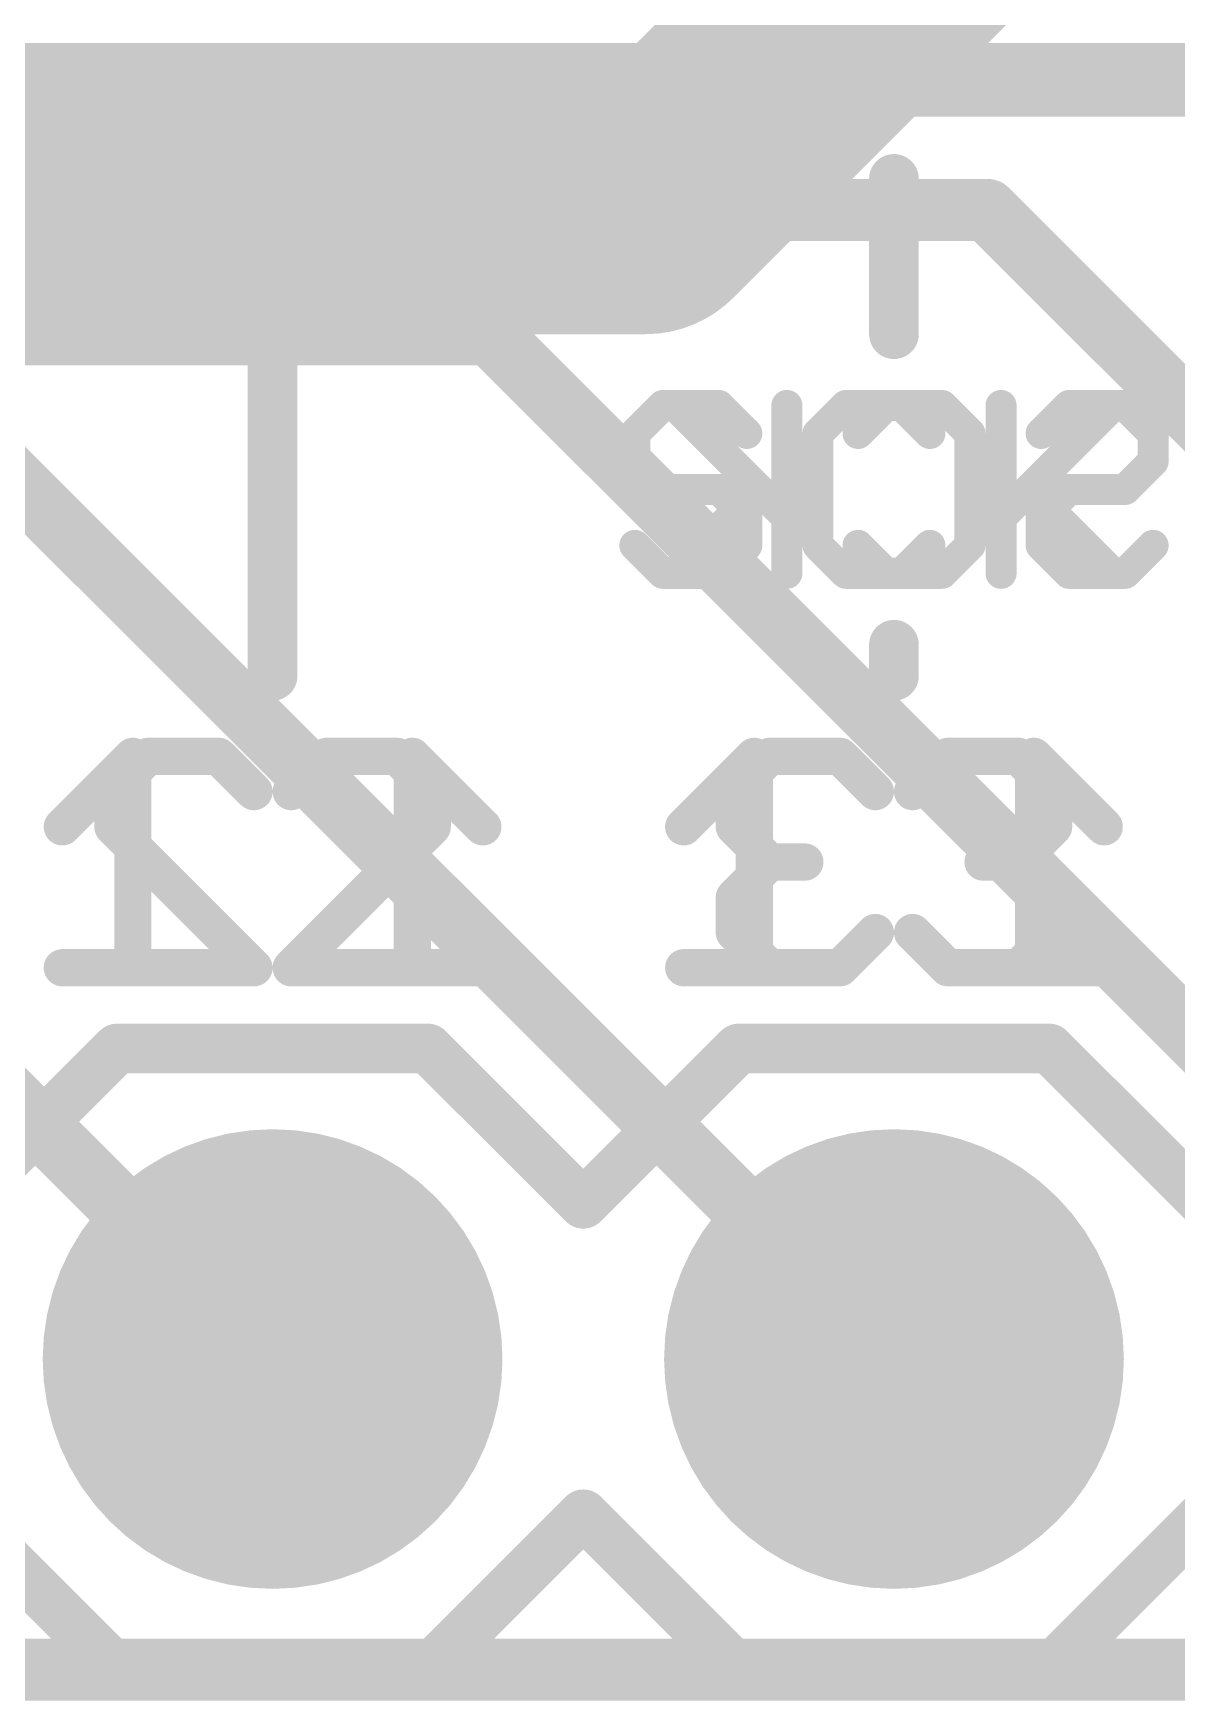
# Model space of a CAD drawing. Extents: x -38 to 87, y -12 to 48.
# Drawn here: x 44.74 to 49.42, y -0.13 to 6.69 of the extents above; entities that cross this region are included whole.
import ezdxf

# ---------------------------------------------------------------- set-up
doc = ezdxf.new("R2010")
doc.units = 0
for name, color, linetype in [('1', 12, 'CONTINUOUS'), ('16', 132, 'CONTINUOUS'), ('17', 110, 'CONTINUOUS'), ('20', 53, 'CONTINUOUS'), ('21', 41, 'CONTINUOUS'), ('22', 40, 'CONTINUOUS'), ('51', 53, 'CONTINUOUS')]:
    doc.layers.add(name, color=color, linetype=linetype)

# ---------------------------------------------------------------- blocks, each defined once
blk = doc.blocks.new('RECT')
blk.add_solid([(-0.5, -0.5), (0.5, -0.5), (-0.5, 0.5), (0.5, 0.5)])
blk = doc.blocks.new('ROUNDP')
at = {"const_width": 0.5}
blk.add_lwpolyline([(0, -0.25, 1), (0, 0.25, 1), (0, -0.25)], format="xyb", dxfattribs=at)

msp = doc.modelspace()

# ---------------------------------------------------------------- linework, layer by layer
at = {"layer": '1', "const_width": 0.254}
for points in [[(42.418, 6.477), (49.657, 6.477)], [(40.894, 5.969), (48.641, 5.969)], [(48.641, 5.969), (49.276, 5.334)], [(39.624, 5.461), (46.609, 5.461)], [(46.609, 5.461), (50.8, 1.27)], [(49.276, 5.334), (49.784, 4.826)], [(44.577, 4.953), (48.26, 1.27)], [(42.672, 4.318), (45.72, 1.27)], [(0, 0), (68.58, 0)]]:
    msp.add_lwpolyline(points, dxfattribs=at)
at = {"layer": '1', "const_width": 0.127}
for points in [[(48.6859, 6.0139, 1), (48.5961, 5.9241)], [(48.641, 5.9055, 1), (48.641, 6.0325)], [(46.6539, 5.5059, 1), (46.5641, 5.4161)], [(46.609, 5.3975, 1), (46.609, 5.5245)], [(49.3209, 5.3789, 1), (49.2311, 5.2891)], [(49.2311, 5.2891, 1), (49.3209, 5.3789)], [(45.6751, 1.2251, 1), (45.7649, 1.3149)], [(48.2151, 1.2251, 1), (48.3049, 1.3149)]]:
    msp.add_lwpolyline(points, format="xyb", dxfattribs=at)
at = {"layer": '16'}
for points, const_width in [([(47.244, 5.969), (48.895, 7.62)], 1.016), ([(12.827, 5.969), (47.244, 5.969)], 1.016), ([(0, 0), (68.58, 0)], 0.254)]:
    msp.add_lwpolyline(points, dxfattribs=dict(at, const_width=const_width))
at = {"layer": '16', "const_width": 0.508}
for points in [[(47.244, 5.715, 1), (47.244, 6.223)], [(47.0644, 6.1486, 1), (47.4236, 5.7894)]]:
    msp.add_lwpolyline(points, format="xyb", dxfattribs=at)
at = {"layer": '20', "const_width": 0.2032}
msp.add_lwpolyline([(6.35, 0), (62.23, 0)], dxfattribs=at)
at = {"layer": '21'}
for points, const_width in [([(62.74, 6.55), (5.84, 6.55)], 0.2032), ([(45.72, 4.064), (45.72, 6.096)], 0.2032), ([(48.26, 5.461), (48.26, 6.096)], 0.2032), ([(47.3153, 5.1695), (47.2009, 5.0551)], 0.127), ([(47.5441, 5.1695), (47.3153, 5.1695)], 0.127), ([(47.6585, 5.0551), (47.5441, 5.1695)], 0.127), ([(48.0637, 5.1695), (47.9493, 5.0551)], 0.127), ([(48.2925, 5.1695), (48.0637, 5.1695)], 0.127), ([(48.4069, 5.0551), (48.2925, 5.1695)], 0.127), ([(48.6977, 5.1695), (48.6977, 4.4831)], 0.127), ([(48.6977, 4.7119), (49.1553, 5.1695)], 0.127), ([(47.2009, 5.0551), (47.2009, 4.9407)], 0.127), ([(47.9493, 5.0551), (47.9493, 4.5975)], 0.127), ([(47.2009, 4.9407), (47.3153, 4.8263)], 0.127), ([(47.3153, 4.8263), (47.5441, 4.8263)], 0.127), ([(47.5441, 4.8263), (47.6585, 4.7119)], 0.127), ([(48.8121, 4.8263), (49.1553, 4.4831)], 0.127), ([(47.6585, 4.7119), (47.6585, 4.5975)], 0.127), ([(47.3153, 4.4831), (47.2009, 4.5975)], 0.127), ([(47.6585, 4.5975), (47.5441, 4.4831)], 0.127), ([(47.9493, 4.5975), (48.0637, 4.4831)], 0.127), ([(48.2925, 4.4831), (48.4069, 4.5975)], 0.127), ([(47.5441, 4.4831), (47.3153, 4.4831)], 0.127), ([(48.0637, 4.4831), (48.2925, 4.4831)], 0.127), ([(48.26, 4.064), (48.26, 4.191)], 0.2032), ([(44.8607, 3.4464), (45.1488, 3.7345)], 0.1524), ([(45.1488, 3.7345), (45.1488, 2.8702)], 0.1524), ([(45.9403, 3.7345), (45.7962, 3.5905)], 0.1524), ([(46.2284, 3.7345), (45.9403, 3.7345)], 0.1524), ([(46.3724, 3.5905), (46.2284, 3.7345)], 0.1524), ([(47.4007, 3.4464), (47.6888, 3.7345)], 0.1524), ([(47.6888, 3.7345), (47.6888, 2.8702)], 0.1524), ([(48.3362, 3.5905), (48.4803, 3.7345)], 0.1524), ([(48.4803, 3.7345), (48.7684, 3.7345)], 0.1524), ([(48.7684, 3.7345), (48.9124, 3.5905)], 0.1524), ([(46.3724, 3.4464), (46.3724, 3.5905)], 0.1524), ([(48.9124, 3.5905), (48.9124, 3.4464)], 0.1524), ([(45.7962, 2.8702), (46.3724, 3.4464)], 0.1524), ([(48.9124, 3.4464), (48.7684, 3.3024)], 0.1524), ([(48.7684, 3.3024), (48.6243, 3.3024)], 0.1524), ([(48.7684, 3.3024), (48.9124, 3.1583)], 0.1524), ([(48.9124, 3.1583), (48.9124, 3.0143)], 0.1524), ([(48.4803, 2.8702), (48.3362, 3.0143)], 0.1524), ([(48.9124, 3.0143), (48.7684, 2.8702)], 0.1524), ([(44.8607, 2.8702), (45.4369, 2.8702)], 0.1524), ([(46.3724, 2.8702), (45.7962, 2.8702)], 0.1524), ([(47.4007, 2.8702), (47.9769, 2.8702)], 0.1524), ([(48.7684, 2.8702), (48.4803, 2.8702)], 0.1524), ([(45.085, 2.54), (44.45, 1.905)], 0.2032), ([(45.085, 2.54), (46.355, 2.54)], 0.2032), ([(46.355, 2.54), (46.99, 1.905)], 0.2032), ([(47.625, 2.54), (46.99, 1.905)], 0.2032), ([(47.625, 2.54), (48.895, 2.54)], 0.2032), ([(48.895, 2.54), (49.53, 1.905)], 0.2032), ([(44.45, 0.635), (45.085, 0)], 0.2032), ([(46.99, 0.635), (46.355, 0)], 0.2032), ([(46.99, 0.635), (47.625, 0)], 0.2032), ([(49.53, 0.635), (48.895, 0)], 0.2032), ([(46.355, 0), (45.085, 0)], 0.2032), ([(48.895, 0), (47.625, 0)], 0.2032)]:
    msp.add_lwpolyline(points, dxfattribs=dict(at, const_width=const_width))
for points, const_width in [([(45.7708, 6.096, 1), (45.6692, 6.096)], 0.1016), ([(48.3108, 6.096, 1), (48.2092, 6.096)], 0.1016), ([(48.2092, 5.461, 1), (48.3108, 5.461)], 0.1016), ([(47.3153, 5.2012, 1), (47.3153, 5.1377)], 0.0635), ([(47.3377, 5.147, 1), (47.2928, 5.1919)], 0.0635), ([(47.5665, 5.1919, 1), (47.5216, 5.147)], 0.0635), ([(47.5441, 5.1377, 1), (47.5441, 5.2012)], 0.0635), ([(48.0637, 5.2012, 1), (48.0637, 5.1377)], 0.0635), ([(48.0861, 5.147, 1), (48.0412, 5.1919)], 0.0635), ([(48.3149, 5.1919, 1), (48.27, 5.147)], 0.0635), ([(48.2925, 5.1377, 1), (48.2925, 5.2012)], 0.0635), ([(48.7295, 5.1695, 1), (48.666, 5.1695)], 0.0635), ([(49.1778, 5.147, 1), (49.1328, 5.1919)], 0.0635), ([(47.2326, 5.0551, 1), (47.1691, 5.0551)], 0.0635), ([(47.981, 5.0551, 1), (47.9175, 5.0551)], 0.0635), ([(47.1784, 5.0775, 1), (47.2233, 5.0326)], 0.0635), ([(47.636, 5.0326, 1), (47.6809, 5.0775)], 0.0635), ([(47.9268, 5.0775, 1), (47.9717, 5.0326)], 0.0635), ([(48.3844, 5.0326, 1), (48.4293, 5.0775)], 0.0635), ([(47.2233, 4.9631, 1), (47.1784, 4.9182)], 0.0635), ([(47.1691, 4.9407, 1), (47.2326, 4.9407)], 0.0635), ([(47.3153, 4.858, 1), (47.3153, 4.7945)], 0.0635), ([(47.2928, 4.8038, 1), (47.3377, 4.8487)], 0.0635), ([(47.5665, 4.8487, 1), (47.5216, 4.8038)], 0.0635), ([(47.5441, 4.7945, 1), (47.5441, 4.858)], 0.0635), ([(48.8346, 4.8487, 1), (48.7897, 4.8038)], 0.0635), ([(47.6902, 4.7119, 1), (47.6267, 4.7119)], 0.0635), ([(47.636, 4.6894, 1), (47.6809, 4.7343)], 0.0635), ([(48.6753, 4.7343, 1), (48.7202, 4.6894)], 0.0635), ([(47.2233, 4.6199, 1), (47.1784, 4.575)], 0.0635), ([(47.6809, 4.575, 1), (47.636, 4.6199)], 0.0635), ([(47.9717, 4.6199, 1), (47.9268, 4.575)], 0.0635), ([(48.4293, 4.575, 1), (48.3844, 4.6199)], 0.0635), ([(47.6267, 4.5975, 1), (47.6902, 4.5975)], 0.0635), ([(47.9175, 4.5975, 1), (47.981, 4.5975)], 0.0635), ([(47.3153, 4.5149, 1), (47.3153, 4.4514)], 0.0635), ([(47.2928, 4.4606, 1), (47.3377, 4.5056)], 0.0635), ([(47.5216, 4.5056, 1), (47.5665, 4.4606)], 0.0635), ([(47.5441, 4.4514, 1), (47.5441, 4.5149)], 0.0635), ([(48.0637, 4.5149, 1), (48.0637, 4.4514)], 0.0635), ([(48.0412, 4.4606, 1), (48.0861, 4.5056)], 0.0635), ([(48.27, 4.5056, 1), (48.3149, 4.4606)], 0.0635), ([(48.2925, 4.4514, 1), (48.2925, 4.5149)], 0.0635), ([(48.666, 4.4831, 1), (48.7295, 4.4831)], 0.0635), ([(49.1328, 4.4606, 1), (49.1778, 4.5056)], 0.0635), ([(48.3108, 4.191, 1), (48.2092, 4.191)], 0.1016), ([(45.6692, 4.064, 1), (45.7708, 4.064)], 0.1016), ([(48.2092, 4.064, 1), (48.3108, 4.064)], 0.1016), ([(45.1869, 3.7345, 1), (45.1107, 3.7345)], 0.0762), ([(45.1757, 3.7076, 1), (45.1219, 3.7615)], 0.0762), ([(45.9403, 3.7726, 1), (45.9403, 3.6964)], 0.0762), ([(45.9672, 3.7076, 1), (45.9133, 3.7615)], 0.0762), ([(46.2553, 3.7615, 1), (46.2014, 3.7076)], 0.0762), ([(46.2284, 3.6964, 1), (46.2284, 3.7726)], 0.0762), ([(47.7269, 3.7345, 1), (47.6507, 3.7345)], 0.0762), ([(47.7157, 3.7076, 1), (47.6619, 3.7615)], 0.0762), ([(48.4803, 3.7726, 1), (48.4803, 3.6964)], 0.0762), ([(48.5072, 3.7076, 1), (48.4533, 3.7615)], 0.0762), ([(48.7953, 3.7615, 1), (48.7414, 3.7076)], 0.0762), ([(48.7684, 3.6964, 1), (48.7684, 3.7726)], 0.0762), ([(45.7693, 3.6174, 1), (45.8231, 3.5635)], 0.0762), ([(46.4105, 3.5905, 1), (46.3343, 3.5905)], 0.0762), ([(46.3455, 3.5635, 1), (46.3994, 3.6174)], 0.0762), ([(48.3093, 3.6174, 1), (48.3631, 3.5635)], 0.0762), ([(48.9505, 3.5905, 1), (48.8743, 3.5905)], 0.0762), ([(48.8855, 3.5635, 1), (48.9394, 3.6174)], 0.0762), ([(44.8337, 3.4734, 1), (44.8876, 3.4195)], 0.0762), ([(46.3343, 3.4464, 1), (46.4105, 3.4464)], 0.0762), ([(46.3994, 3.4195, 1), (46.3455, 3.4734)], 0.0762), ([(47.3737, 3.4734, 1), (47.4276, 3.4195)], 0.0762), ([(48.8743, 3.4464, 1), (48.9505, 3.4464)], 0.0762), ([(48.9394, 3.4195, 1), (48.8855, 3.4734)], 0.0762), ([(48.6243, 3.3405, 1), (48.6243, 3.2643)], 0.0762), ([(48.7953, 3.3293, 1), (48.7414, 3.2754)], 0.0762), ([(48.7414, 3.3293, 1), (48.7953, 3.2754)], 0.0762), ([(48.7684, 3.2643, 1), (48.7684, 3.3405)], 0.0762), ([(48.9505, 3.1583, 1), (48.8743, 3.1583)], 0.0762), ([(48.8855, 3.1314, 1), (48.9394, 3.1853)], 0.0762), ([(48.3631, 3.0412, 1), (48.3093, 2.9873)], 0.0762), ([(48.9394, 2.9873, 1), (48.8855, 3.0412)], 0.0762), ([(48.8743, 3.0143, 1), (48.9505, 3.0143)], 0.0762), ([(44.8607, 2.9083, 1), (44.8607, 2.8321)], 0.0762), ([(45.4369, 2.8321, 1), (45.4369, 2.9083)], 0.0762), ([(45.7962, 2.9083, 1), (45.7962, 2.8321)], 0.0762), ([(45.7693, 2.8971, 1), (45.8231, 2.8433)], 0.0762), ([(46.3724, 2.8321, 1), (46.3724, 2.9083)], 0.0762), ([(47.4007, 2.9083, 1), (47.4007, 2.8321)], 0.0762), ([(47.9769, 2.8321, 1), (47.9769, 2.9083)], 0.0762), ([(48.4803, 2.9083, 1), (48.4803, 2.8321)], 0.0762), ([(48.4533, 2.8433, 1), (48.5072, 2.8971)], 0.0762), ([(48.7414, 2.8971, 1), (48.7953, 2.8433)], 0.0762), ([(48.7684, 2.8321, 1), (48.7684, 2.9083)], 0.0762), ([(45.1107, 2.8702, 1), (45.1869, 2.8702)], 0.0762), ([(47.6507, 2.8702, 1), (47.7269, 2.8702)], 0.0762), ([(45.085, 2.5908, 1), (45.085, 2.4892)], 0.1016), ([(45.1209, 2.5041, 1), (45.0491, 2.5759)], 0.1016), ([(46.3909, 2.5759, 1), (46.3191, 2.5041)], 0.1016), ([(46.355, 2.4892, 1), (46.355, 2.5908)], 0.1016), ([(47.625, 2.5908, 1), (47.625, 2.4892)], 0.1016), ([(47.6609, 2.5041, 1), (47.5891, 2.5759)], 0.1016), ([(48.9309, 2.5759, 1), (48.8591, 2.5041)], 0.1016), ([(48.895, 2.4892, 1), (48.895, 2.5908)], 0.1016), ([(46.9541, 1.9409, 1), (47.0259, 1.8691)], 0.1016), ([(46.9541, 1.8691, 1), (47.0259, 1.9409)], 0.1016), ([(47.0259, 0.6709, 1), (46.9541, 0.5991)], 0.1016), ([(47.0259, 0.5991, 1), (46.9541, 0.6709)], 0.1016), ([(45.085, 0.0508, 1), (45.085, -0.0508)], 0.1016), ([(45.0491, -0.0359, 1), (45.1209, 0.0359)], 0.1016), ([(46.3191, 0.0359, 1), (46.3909, -0.0359)], 0.1016), ([(46.355, -0.0508, 1), (46.355, 0.0508)], 0.1016), ([(47.625, 0.0508, 1), (47.625, -0.0508)], 0.1016), ([(47.5891, -0.0359, 1), (47.6609, 0.0359)], 0.1016), ([(48.8591, 0.0359, 1), (48.9309, -0.0359)], 0.1016), ([(48.895, -0.0508, 1), (48.895, 0.0508)], 0.1016)]:
    msp.add_lwpolyline(points, format="xyb", dxfattribs=dict(at, const_width=const_width))
at = {"layer": '22'}
for points, const_width in [([(45.72, 4.064), (45.72, 6.096)], 0.2032), ([(48.26, 5.461), (48.26, 6.096)], 0.2032), ([(47.8223, 4.7119), (47.3647, 5.1695)], 0.127), ([(47.8223, 5.1695), (47.8223, 4.4831)], 0.127), ([(48.1131, 5.0551), (48.2275, 5.1695)], 0.127), ([(48.2275, 5.1695), (48.4563, 5.1695)], 0.127), ([(48.4563, 5.1695), (48.5707, 5.0551)], 0.127), ([(48.8615, 5.0551), (48.9759, 5.1695)], 0.127), ([(48.9759, 5.1695), (49.2047, 5.1695)], 0.127), ([(49.2047, 5.1695), (49.3191, 5.0551)], 0.127), ([(48.5707, 5.0551), (48.5707, 4.5975)], 0.127), ([(49.3191, 5.0551), (49.3191, 4.9407)], 0.127), ([(49.3191, 4.9407), (49.2047, 4.8263)], 0.127), ([(47.7079, 4.8263), (47.3647, 4.4831)], 0.127), ([(48.9759, 4.8263), (48.8615, 4.7119)], 0.127), ([(49.2047, 4.8263), (48.9759, 4.8263)], 0.127), ([(48.8615, 4.7119), (48.8615, 4.5975)], 0.127), ([(48.2275, 4.4831), (48.1131, 4.5975)], 0.127), ([(48.5707, 4.5975), (48.4563, 4.4831)], 0.127), ([(48.8615, 4.5975), (48.9759, 4.4831)], 0.127), ([(49.2047, 4.4831), (49.3191, 4.5975)], 0.127), ([(48.4563, 4.4831), (48.2275, 4.4831)], 0.127), ([(48.9759, 4.4831), (49.2047, 4.4831)], 0.127), ([(48.26, 4.064), (48.26, 4.191)], 0.2032), ([(45.0676, 3.5905), (45.2116, 3.7345)], 0.1524), ([(45.2116, 3.7345), (45.4997, 3.7345)], 0.1524), ([(45.4997, 3.7345), (45.6438, 3.5905)], 0.1524), ([(46.5793, 3.4464), (46.2912, 3.7345)], 0.1524), ([(46.2912, 3.7345), (46.2912, 2.8702)], 0.1524), ([(47.7516, 3.7345), (47.6076, 3.5905)], 0.1524), ([(48.0397, 3.7345), (47.7516, 3.7345)], 0.1524), ([(48.1838, 3.5905), (48.0397, 3.7345)], 0.1524), ([(49.1193, 3.4464), (48.8312, 3.7345)], 0.1524), ([(48.8312, 3.7345), (48.8312, 2.8702)], 0.1524), ([(45.0676, 3.4464), (45.0676, 3.5905)], 0.1524), ([(47.6076, 3.5905), (47.6076, 3.4464)], 0.1524), ([(45.6438, 2.8702), (45.0676, 3.4464)], 0.1524), ([(47.6076, 3.4464), (47.7516, 3.3024)], 0.1524), ([(47.7516, 3.3024), (47.6076, 3.1583)], 0.1524), ([(47.7516, 3.3024), (47.8957, 3.3024)], 0.1524), ([(47.6076, 3.1583), (47.6076, 3.0143)], 0.1524), ([(47.6076, 3.0143), (47.7516, 2.8702)], 0.1524), ([(48.0397, 2.8702), (48.1838, 3.0143)], 0.1524), ([(45.0676, 2.8702), (45.6438, 2.8702)], 0.1524), ([(46.5793, 2.8702), (46.0031, 2.8702)], 0.1524), ([(47.7516, 2.8702), (48.0397, 2.8702)], 0.1524), ([(49.1193, 2.8702), (48.5431, 2.8702)], 0.1524)]:
    msp.add_lwpolyline(points, dxfattribs=dict(at, const_width=const_width))
for points, const_width in [([(45.7708, 6.096, 1), (45.6692, 6.096)], 0.1016), ([(48.3108, 6.096, 1), (48.2092, 6.096)], 0.1016), ([(48.2092, 5.461, 1), (48.3108, 5.461)], 0.1016), ([(47.3872, 5.1919, 1), (47.3422, 5.147)], 0.0635), ([(47.854, 5.1695, 1), (47.7905, 5.1695)], 0.0635), ([(48.2275, 5.2012, 1), (48.2275, 5.1377)], 0.0635), ([(48.25, 5.147, 1), (48.2051, 5.1919)], 0.0635), ([(48.4788, 5.1919, 1), (48.4339, 5.147)], 0.0635), ([(48.4563, 5.1377, 1), (48.4563, 5.2012)], 0.0635), ([(48.9759, 5.2012, 1), (48.9759, 5.1377)], 0.0635), ([(48.9984, 5.147, 1), (48.9535, 5.1919)], 0.0635), ([(49.2272, 5.1919, 1), (49.1823, 5.147)], 0.0635), ([(49.2047, 5.1377, 1), (49.2047, 5.2012)], 0.0635), ([(48.6025, 5.0551, 1), (48.539, 5.0551)], 0.0635), ([(49.3509, 5.0551, 1), (49.2874, 5.0551)], 0.0635), ([(48.0907, 5.0775, 1), (48.1356, 5.0326)], 0.0635), ([(48.5483, 5.0326, 1), (48.5932, 5.0775)], 0.0635), ([(48.8391, 5.0775, 1), (48.884, 5.0326)], 0.0635), ([(49.2967, 5.0326, 1), (49.3416, 5.0775)], 0.0635), ([(49.3416, 4.9182, 1), (49.2967, 4.9631)], 0.0635), ([(49.2874, 4.9407, 1), (49.3509, 4.9407)], 0.0635), ([(47.7303, 4.8038, 1), (47.6854, 4.8487)], 0.0635), ([(48.9759, 4.858, 1), (48.9759, 4.7945)], 0.0635), ([(48.9984, 4.8038, 1), (48.9535, 4.8487)], 0.0635), ([(49.1823, 4.8487, 1), (49.2272, 4.8038)], 0.0635), ([(49.2047, 4.7945, 1), (49.2047, 4.858)], 0.0635), ([(48.8933, 4.7119, 1), (48.8298, 4.7119)], 0.0635), ([(47.7998, 4.6894, 1), (47.8447, 4.7343)], 0.0635), ([(48.8391, 4.7343, 1), (48.884, 4.6894)], 0.0635), ([(48.1356, 4.6199, 1), (48.0907, 4.575)], 0.0635), ([(48.5932, 4.575, 1), (48.5483, 4.6199)], 0.0635), ([(48.884, 4.6199, 1), (48.8391, 4.575)], 0.0635), ([(49.3416, 4.575, 1), (49.2967, 4.6199)], 0.0635), ([(48.539, 4.5975, 1), (48.6025, 4.5975)], 0.0635), ([(48.8298, 4.5975, 1), (48.8933, 4.5975)], 0.0635), ([(47.3422, 4.5056, 1), (47.3872, 4.4606)], 0.0635), ([(47.7905, 4.4831, 1), (47.854, 4.4831)], 0.0635), ([(48.2275, 4.5149, 1), (48.2275, 4.4514)], 0.0635), ([(48.2051, 4.4606, 1), (48.25, 4.5056)], 0.0635), ([(48.4339, 4.5056, 1), (48.4788, 4.4606)], 0.0635), ([(48.4563, 4.4514, 1), (48.4563, 4.5149)], 0.0635), ([(48.9759, 4.5149, 1), (48.9759, 4.4514)], 0.0635), ([(48.9535, 4.4606, 1), (48.9984, 4.5056)], 0.0635), ([(49.1823, 4.5056, 1), (49.2272, 4.4606)], 0.0635), ([(49.2047, 4.4514, 1), (49.2047, 4.5149)], 0.0635), ([(48.3108, 4.191, 1), (48.2092, 4.191)], 0.1016), ([(45.6692, 4.064, 1), (45.7708, 4.064)], 0.1016), ([(48.2092, 4.064, 1), (48.3108, 4.064)], 0.1016), ([(45.2116, 3.7726, 1), (45.2116, 3.6964)], 0.0762), ([(45.2386, 3.7076, 1), (45.1847, 3.7615)], 0.0762), ([(45.5267, 3.7615, 1), (45.4728, 3.7076)], 0.0762), ([(45.4997, 3.6964, 1), (45.4997, 3.7726)], 0.0762), ([(46.3181, 3.7615, 1), (46.2643, 3.7076)], 0.0762), ([(46.3293, 3.7345, 1), (46.2531, 3.7345)], 0.0762), ([(47.7516, 3.7726, 1), (47.7516, 3.6964)], 0.0762), ([(47.7786, 3.7076, 1), (47.7247, 3.7615)], 0.0762), ([(48.0667, 3.7615, 1), (48.0128, 3.7076)], 0.0762), ([(48.0397, 3.6964, 1), (48.0397, 3.7726)], 0.0762), ([(48.8581, 3.7615, 1), (48.8043, 3.7076)], 0.0762), ([(48.8693, 3.7345, 1), (48.7931, 3.7345)], 0.0762), ([(45.0406, 3.6174, 1), (45.0945, 3.5635)], 0.0762), ([(45.1057, 3.5905, 1), (45.0295, 3.5905)], 0.0762), ([(45.6169, 3.5635, 1), (45.6707, 3.6174)], 0.0762), ([(47.5806, 3.6174, 1), (47.6345, 3.5635)], 0.0762), ([(47.6457, 3.5905, 1), (47.5695, 3.5905)], 0.0762), ([(48.1569, 3.5635, 1), (48.2107, 3.6174)], 0.0762), ([(45.0945, 3.4734, 1), (45.0406, 3.4195)], 0.0762), ([(45.0295, 3.4464, 1), (45.1057, 3.4464)], 0.0762), ([(46.5524, 3.4195, 1), (46.6063, 3.4734)], 0.0762), ([(47.6345, 3.4734, 1), (47.5806, 3.4195)], 0.0762), ([(47.5695, 3.4464, 1), (47.6457, 3.4464)], 0.0762), ([(49.0924, 3.4195, 1), (49.1463, 3.4734)], 0.0762), ([(47.7516, 3.3405, 1), (47.7516, 3.2643)], 0.0762), ([(47.7786, 3.2754, 1), (47.7247, 3.3293)], 0.0762), ([(47.7247, 3.2754, 1), (47.7786, 3.3293)], 0.0762), ([(47.8957, 3.2643, 1), (47.8957, 3.3405)], 0.0762), ([(47.5806, 3.1853, 1), (47.6345, 3.1314)], 0.0762), ([(47.6457, 3.1583, 1), (47.5695, 3.1583)], 0.0762), ([(47.6345, 3.0412, 1), (47.5806, 2.9873)], 0.0762), ([(48.2107, 2.9873, 1), (48.1569, 3.0412)], 0.0762), ([(47.5695, 3.0143, 1), (47.6457, 3.0143)], 0.0762), ([(45.0676, 2.9083, 1), (45.0676, 2.8321)], 0.0762), ([(45.6169, 2.8433, 1), (45.6707, 2.8971)], 0.0762), ([(45.6438, 2.8321, 1), (45.6438, 2.9083)], 0.0762), ([(46.0031, 2.9083, 1), (46.0031, 2.8321)], 0.0762), ([(46.5793, 2.8321, 1), (46.5793, 2.9083)], 0.0762), ([(47.7516, 2.9083, 1), (47.7516, 2.8321)], 0.0762), ([(47.7247, 2.8433, 1), (47.7786, 2.8971)], 0.0762), ([(48.0128, 2.8971, 1), (48.0667, 2.8433)], 0.0762), ([(48.0397, 2.8321, 1), (48.0397, 2.9083)], 0.0762), ([(48.5431, 2.9083, 1), (48.5431, 2.8321)], 0.0762), ([(49.1193, 2.8321, 1), (49.1193, 2.9083)], 0.0762), ([(46.2531, 2.8702, 1), (46.3293, 2.8702)], 0.0762), ([(48.7931, 2.8702, 1), (48.8693, 2.8702)], 0.0762)]:
    msp.add_lwpolyline(points, format="xyb", dxfattribs=dict(at, const_width=const_width))
at = {"layer": '51', "const_width": 0.1524}
msp.add_lwpolyline([(62.74, 6.55), (5.84, 6.55)], dxfattribs=at)

# ---------------------------------------------------------------- block references
at = {"layer": '17', "xscale": 1.8796, "yscale": 1.8796, "rotation": 90}
for p in [(45.72, 1.27), (45.72, 1.27), (48.26, 1.27), (48.26, 1.27)]:
    msp.add_blockref('ROUNDP', p, dxfattribs=at)
at = {"layer": '51', "xscale": 0.508, "yscale": 0.508}
for p in [(45.72, 1.27), (48.26, 1.27)]:
    msp.add_blockref('RECT', p, dxfattribs=at)

doc.saveas('drawing.dxf')
